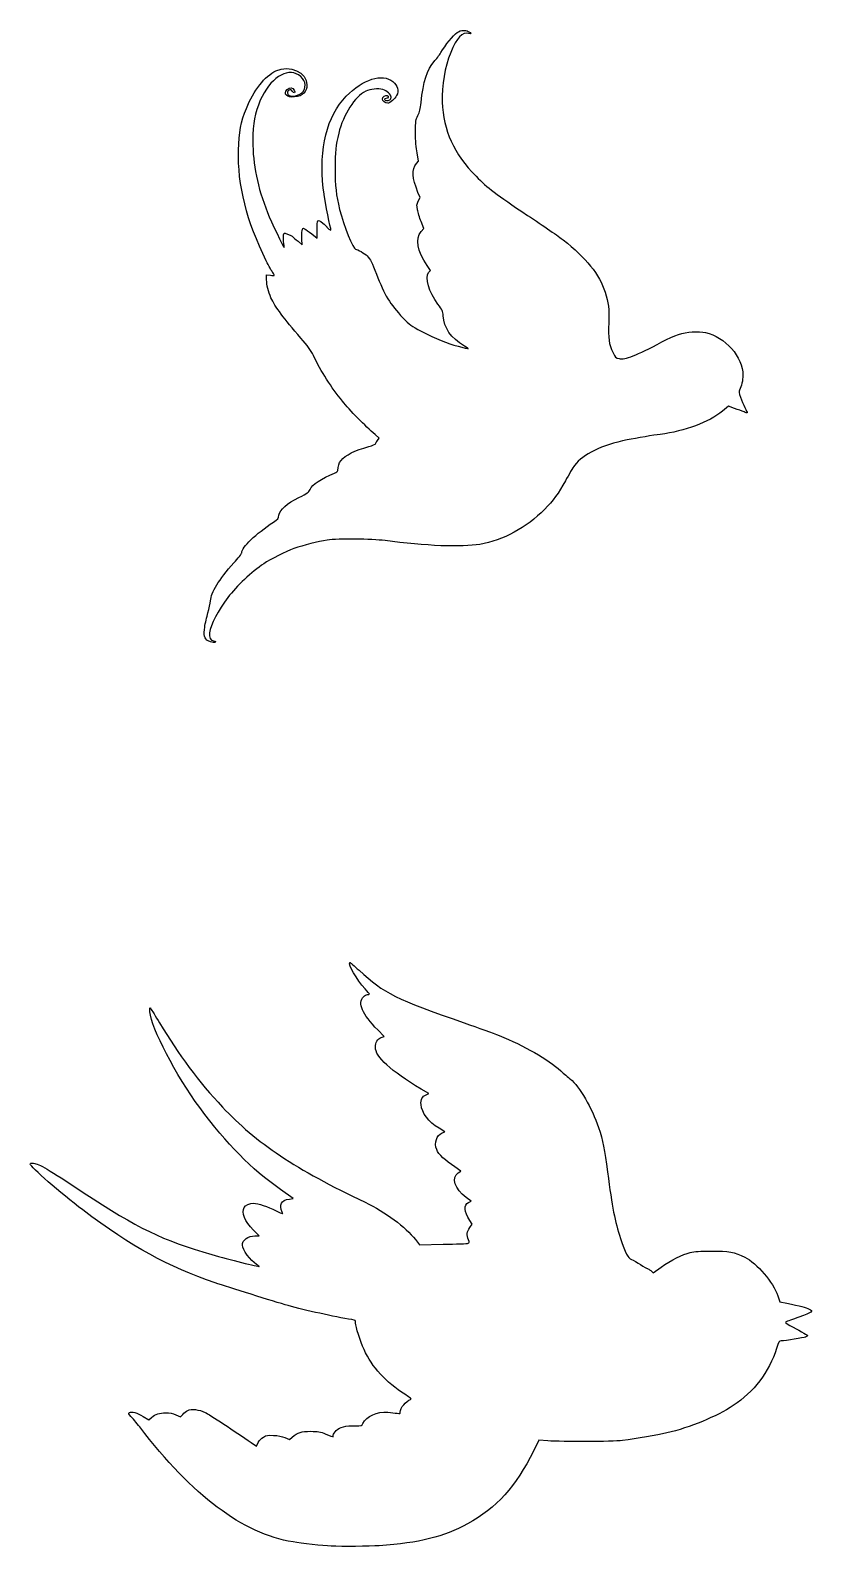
# Model space of a CAD drawing. Header units: centimetres. Extents: x -25.8 to 21.5, y -25 to 21.8.
# Drawn here: x -25.78 to -1.63, y -24.96 to 21.77 of the extents above; entities that cross this region are included whole.
import ezdxf

# ---------------------------------------------------------------- set-up
doc = ezdxf.new("R2010")
doc.units = ezdxf.units.CM
doc.header["$MEASUREMENT"] = 0
doc.layers.add('Layer 1', color=7, linetype='Continuous')

msp = doc.modelspace()

# ---------------------------------------------------------------- linework, layer by layer
at = {"layer": 'Layer 1'}
for points, knots in [([(-12.43235, 21.76417), (-12.49933, 21.76182), (-12.56789, 21.73881), (-12.62913, 21.69637), (-12.62913, 21.69637), (-12.73708, 21.62156), (-12.98903, 21.3106), (-13.12936, 21.07791), (-13.12936, 21.07791), (-13.17763, 20.99787), (-13.26889, 20.87545), (-13.33276, 20.80589), (-13.33276, 20.80589), (-13.54985, 20.56946), (-13.674, 20.17886), (-13.73625, 19.53754), (-13.73625, 19.53754), (-13.75537, 19.34059), (-13.77836, 19.24774), (-13.83464, 19.14066), (-13.83464, 19.14066), (-13.90535, 19.00613), (-13.90846, 18.98655), (-13.9074, 18.61728), (-13.9074, 18.61728), (-13.90669, 18.37196), (-13.88943, 18.1444), (-13.86027, 17.98641), (-13.86027, 17.98641), (-13.86027, 17.98641), (-13.81479, 17.73919), (-13.81479, 17.73919), (-13.81479, 17.73919), (-13.81479, 17.73919), (-13.88176, 17.66064), (-13.88176, 17.66064), (-13.88176, 17.66064), (-14.02739, 17.48757), (-14.01214, 17.21151), (-13.8338, 16.77263), (-13.8338, 16.77263), (-13.8338, 16.77263), (-13.76765, 16.60975), (-13.76765, 16.60975), (-13.76765, 16.60975), (-13.76765, 16.60975), (-13.82222, 16.49896), (-13.82222, 16.49896), (-13.82222, 16.49896), (-13.87051, 16.40136), (-13.8735, 16.372), (-13.84868, 16.23851), (-13.84868, 16.23851), (-13.83326, 16.15557), (-13.78236, 15.99022), (-13.73541, 15.8714), (-13.73541, 15.8714), (-13.73541, 15.8714), (-13.65025, 15.6556), (-13.65025, 15.6556), (-13.65025, 15.6556), (-13.65025, 15.6556), (-13.73128, 15.563), (-13.73128, 15.563), (-13.73128, 15.563), (-13.92184, 15.34597), (-13.85595, 14.96635), (-13.55021, 14.51542), (-13.55021, 14.51542), (-13.55021, 14.51542), (-13.45099, 14.36907), (-13.45099, 14.36907), (-13.45099, 14.36907), (-13.45099, 14.36907), (-13.50391, 14.30375), (-13.50391, 14.30375), (-13.50391, 14.30375), (-13.62831, 14.15013), (-13.49319, 13.68958), (-13.217, 13.32727), (-13.217, 13.32727), (-13.08048, 13.14818), (-13.06598, 13.11641), (-13.05494, 12.97008), (-13.05494, 12.97008), (-13.02573, 12.5829), (-12.82739, 12.29979), (-12.4001, 12.03329), (-12.4001, 12.03329), (-12.32734, 11.98791), (-12.27376, 11.95079), (-12.28104, 11.95061), (-12.28104, 11.95061), (-12.28832, 11.95042), (-12.42979, 11.98565), (-12.59523, 12.02916), (-12.59523, 12.02916), (-12.94158, 12.12024), (-13.26724, 12.25334), (-13.73625, 12.49631), (-13.73625, 12.49631), (-14.0349, 12.65103), (-14.08976, 12.69096), (-14.29849, 12.90807), (-14.29849, 12.90807), (-14.68875, 13.31398), (-14.87268, 13.61862), (-15.11374, 14.25579), (-15.11374, 14.25579), (-15.24757, 14.60954), (-15.29088, 14.69392), (-15.40147, 14.81638), (-15.40147, 14.81638), (-15.47137, 14.89378), (-15.69067, 15.01895), (-15.75618, 15.01895), (-15.75618, 15.01895), (-15.82849, 15.01895), (-16.11777, 15.74513), (-16.24649, 16.24926), (-16.24649, 16.24926), (-16.35596, 16.67799), (-16.38924, 16.96929), (-16.38953, 17.50603), (-16.38953, 17.50603), (-16.38981, 18.02466), (-16.36955, 18.21954), (-16.27626, 18.59661), (-16.27626, 18.59661), (-16.13408, 19.17125), (-15.77664, 19.72565), (-15.44448, 19.88645), (-15.44448, 19.88645), (-15.29142, 19.96054), (-15.06769, 19.98332), (-14.91366, 19.94019), (-14.91366, 19.94019), (-14.78662, 19.90462), (-14.66231, 19.78707), (-14.66231, 19.70289), (-14.66231, 19.70289), (-14.66231, 19.63822), (-14.72633, 19.58986), (-14.79791, 19.60036), (-14.79791, 19.60036), (-14.87626, 19.61186), (-14.89194, 19.66681), (-14.8161, 19.66403), (-14.8161, 19.66403), (-14.74863, 19.66156), (-14.71782, 19.73962), (-14.77724, 19.76242), (-14.77724, 19.76242), (-14.83001, 19.78267), (-14.92689, 19.70945), (-14.92689, 19.64915), (-14.92689, 19.64915), (-14.92689, 19.59282), (-14.83288, 19.51686), (-14.76318, 19.51686), (-14.76318, 19.51686), (-14.70372, 19.51686), (-14.53895, 19.66185), (-14.4895, 19.75747), (-14.4895, 19.75747), (-14.41451, 19.90248), (-14.45751, 20.05936), (-14.60774, 20.18576), (-14.60774, 20.18576), (-14.92528, 20.45295), (-15.53528, 20.26122), (-16.04476, 19.73349), (-16.04476, 19.73349), (-16.63869, 19.11829), (-16.88665, 18.12851), (-16.75417, 16.89749), (-16.75417, 16.89749), (-16.72895, 16.66309), (-16.58055, 15.8666), (-16.52349, 15.65726), (-16.52349, 15.65726), (-16.50653, 15.59503), (-16.50688, 15.59517), (-16.57641, 15.64072), (-16.57641, 15.64072), (-16.61494, 15.66597), (-16.64669, 15.69579), (-16.64669, 15.70769), (-16.64669, 15.70769), (-16.64669, 15.71959), (-16.70129, 15.77423), (-16.76741, 15.82841), (-16.76741, 15.82841), (-16.85358, 15.89902), (-16.89573, 15.91837), (-16.91624, 15.89786), (-16.91624, 15.89786), (-16.93276, 15.88134), (-16.94435, 15.7628), (-16.94435, 15.61674), (-16.94435, 15.61674), (-16.94435, 15.61674), (-16.94435, 15.36373), (-16.94435, 15.36373), (-16.94435, 15.36373), (-16.94435, 15.36373), (-17.10641, 15.49189), (-17.10641, 15.49189), (-17.10641, 15.49189), (-17.19554, 15.56236), (-17.29512, 15.63384), (-17.32717, 15.65064), (-17.32717, 15.65064), (-17.38085, 15.67877), (-17.38688, 15.67391), (-17.40241, 15.59111), (-17.40241, 15.59111), (-17.41169, 15.54166), (-17.4148, 15.42359), (-17.40985, 15.32901), (-17.40985, 15.32901), (-17.40985, 15.32901), (-17.40075, 15.15703), (-17.40075, 15.15703), (-17.40075, 15.15703), (-17.40075, 15.15703), (-17.52891, 15.26617), (-17.52891, 15.26617), (-17.52891, 15.26617), (-17.5994, 15.32638), (-17.68275, 15.395), (-17.71412, 15.41831), (-17.71412, 15.41831), (-17.77467, 15.46329), (-17.94543, 15.52848), (-17.96134, 15.51257), (-17.96134, 15.51257), (-17.98483, 15.48908), (-17.9895, 15.27949), (-17.96878, 15.18763), (-17.96878, 15.18763), (-17.95618, 15.13178), (-17.95062, 15.08259), (-17.95555, 15.07766), (-17.95555, 15.07766), (-17.97149, 15.06172), (-18.36027, 15.87058), (-18.46983, 16.14757), (-18.46983, 16.14757), (-18.78095, 16.9341), (-18.92352, 17.63175), (-18.92293, 18.36015), (-18.92293, 18.36015), (-18.92248, 18.91335), (-18.86837, 19.20951), (-18.69307, 19.60948), (-18.69307, 19.60948), (-18.39989, 20.2784), (-17.88043, 20.62411), (-17.5165, 20.39331), (-17.5165, 20.39331), (-17.31544, 20.2658), (-17.25411, 20.05533), (-17.3685, 19.88481), (-17.3685, 19.88481), (-17.48088, 19.71728), (-17.88249, 19.67935), (-17.85881, 19.83851), (-17.85881, 19.83851), (-17.85416, 19.86974), (-17.82949, 19.90846), (-17.80341, 19.9245), (-17.80341, 19.9245), (-17.76469, 19.94832), (-17.74668, 19.94099), (-17.70584, 19.88729), (-17.70584, 19.88729), (-17.64527, 19.80764), (-17.60517, 19.83487), (-17.64714, 19.92698), (-17.64714, 19.92698), (-17.68461, 20.00922), (-17.78847, 20.0155), (-17.86377, 19.94021), (-17.86377, 19.94021), (-17.99655, 19.80743), (-17.873, 19.684), (-17.63474, 19.71201), (-17.63474, 19.71201), (-17.38013, 19.74193), (-17.25523, 19.86441), (-17.25523, 20.08408), (-17.25523, 20.08408), (-17.25523, 20.47362), (-17.78851, 20.71174), (-18.21848, 20.51403), (-18.21848, 20.51403), (-18.54237, 20.3651), (-18.90519, 19.90233), (-19.12302, 19.36061), (-19.12302, 19.36061), (-19.28648, 18.9541), (-19.34994, 18.61765), (-19.36528, 18.0749), (-19.36528, 18.0749), (-19.39566, 16.99958), (-19.1124, 15.87367), (-18.50704, 14.66426), (-18.50704, 14.66426), (-18.4263, 14.50295), (-18.33757, 14.33908), (-18.31026, 14.30046), (-18.31026, 14.30046), (-18.28294, 14.26183), (-18.26065, 14.22466), (-18.26065, 14.21778), (-18.26065, 14.21778), (-18.26065, 14.2109), (-18.31423, 14.21123), (-18.37971, 14.21861), (-18.37971, 14.21861), (-18.37971, 14.21861), (-18.49877, 14.23184), (-18.49877, 14.23184), (-18.49877, 14.23184), (-18.49877, 14.23184), (-18.49877, 14.0764), (-18.49877, 14.0764), (-18.49877, 14.0764), (-18.49858, 13.92833), (-18.44181, 13.69642), (-18.364, 13.52408), (-18.364, 13.52408), (-18.23962, 13.2486), (-17.96322, 12.87603), (-17.44375, 12.28385), (-17.44375, 12.28385), (-17.23897, 12.05041), (-17.13979, 11.91089), (-17.0568, 11.74145), (-17.0568, 11.74145), (-16.81539, 11.24862), (-16.50782, 10.76565), (-16.16052, 10.3342), (-16.16052, 10.3342), (-15.95184, 10.07495), (-15.44516, 9.55824), (-15.15593, 9.30977), (-15.15593, 9.30977), (-15.15593, 9.30977), (-15.02777, 9.1998), (-15.02777, 9.1998), (-15.02777, 9.1998), (-15.02777, 9.1998), (-15.08317, 9.12952), (-15.08317, 9.12952), (-15.08317, 9.12952), (-15.11374, 9.09066), (-15.13846, 9.04488), (-15.13857, 9.02865), (-15.13857, 9.02865), (-15.13868, 9.01242), (-15.23095, 8.97413), (-15.34362, 8.94266), (-15.34362, 8.94266), (-15.78835, 8.81843), (-16.06713, 8.67644), (-16.20434, 8.50527), (-16.20434, 8.50527), (-16.27174, 8.4212), (-16.29351, 8.35198), (-16.30108, 8.19769), (-16.30108, 8.19769), (-16.30201, 8.17876), (-16.34738, 8.14502), (-16.40195, 8.12245), (-16.40195, 8.12245), (-16.80976, 7.9538), (-17.09356, 7.76493), (-17.16015, 7.61726), (-17.16015, 7.61726), (-17.20077, 7.52717), (-17.23799, 7.50032), (-17.50163, 7.37169), (-17.50163, 7.37169), (-17.87462, 7.18971), (-18.08956, 6.99824), (-18.11761, 6.82268), (-18.11761, 6.82268), (-18.13378, 6.72151), (-18.1512, 6.69853), (-18.2838, 6.61184), (-18.2838, 6.61184), (-18.83202, 6.25344), (-19.26573, 5.83728), (-19.26607, 5.66926), (-19.26607, 5.66926), (-19.26612, 5.64224), (-19.37384, 5.50086), (-19.50502, 5.35507), (-19.50502, 5.35507), (-19.97171, 4.83639), (-20.21075, 4.44946), (-20.22849, 4.18429), (-20.22849, 4.18429), (-20.23336, 4.11153), (-20.26842, 3.94752), (-20.30621, 3.81966), (-20.30621, 3.81966), (-20.34401, 3.6918), (-20.38865, 3.49288), (-20.40543, 3.37814), (-20.40543, 3.37814), (-20.44166, 3.13037), (-20.41448, 3.0161), (-20.30456, 2.94985), (-20.30456, 2.94985), (-20.22447, 2.90158), (-20.04639, 2.88439), (-20.07305, 2.92753), (-20.07305, 2.92753), (-20.08204, 2.94208), (-20.11211, 2.95399), (-20.14002, 2.95399), (-20.14002, 2.95399), (-20.2232, 2.95399), (-20.28125, 3.07046), (-20.26322, 3.20204), (-20.26322, 3.20204), (-20.2322, 3.42833), (-19.9756, 3.91669), (-19.69189, 4.29014), (-19.69189, 4.29014), (-19.42638, 4.63962), (-18.95776, 5.08078), (-18.58808, 5.32946), (-18.58808, 5.32946), (-18.37884, 5.47022), (-17.90465, 5.70749), (-17.65625, 5.79579), (-17.65625, 5.79579), (-17.36609, 5.89894), (-16.90204, 6.01626), (-16.63347, 6.05459), (-16.63347, 6.05459), (-16.28477, 6.10435), (-15.25952, 6.09675), (-14.84753, 6.04136), (-14.84753, 6.04136), (-13.60462, 5.87427), (-12.47526, 5.83021), (-11.92388, 5.92643), (-11.92388, 5.92643), (-11.20085, 6.0526), (-10.49966, 6.43123), (-9.92462, 7.00626), (-9.92462, 7.00626), (-9.68417, 7.24671), (-9.48646, 7.51847), (-9.28962, 7.88021), (-9.28962, 7.88021), (-9.18436, 8.07365), (-9.05514, 8.29021), (-9.00271, 8.36059), (-9.00271, 8.36059), (-8.7453, 8.70616), (-8.16486, 8.98694), (-7.38627, 9.14194), (-7.38627, 9.14194), (-7.07281, 9.20434), (-6.56579, 9.29042), (-6.36762, 9.31557), (-6.36762, 9.31557), (-5.5995, 9.41308), (-4.87456, 9.68363), (-4.44112, 10.03408), (-4.44112, 10.03408), (-4.44112, 10.03408), (-4.26004, 10.18043), (-4.26004, 10.18043), (-4.26004, 10.18043), (-4.26004, 10.18043), (-4.0707, 10.11511), (-4.0707, 10.11511), (-4.0707, 10.11511), (-3.96636, 10.07933), (-3.83588, 10.03117), (-3.78131, 10.00762), (-3.78131, 10.00762), (-3.72674, 9.98408), (-3.68209, 9.97079), (-3.68209, 9.97868), (-3.68209, 9.97868), (-3.68209, 9.98657), (-3.71609, 10.06161), (-3.75733, 10.14487), (-3.75733, 10.14487), (-3.79857, 10.22813), (-3.85933, 10.3695), (-3.8921, 10.45906), (-3.8921, 10.45906), (-3.94204, 10.59551), (-3.94584, 10.63132), (-3.91856, 10.6823), (-3.91856, 10.6823), (-3.86579, 10.78091), (-3.81485, 11.00153), (-3.81521, 11.12961), (-3.81521, 11.12961), (-3.8168, 11.70106), (-4.36451, 12.32725), (-4.97194, 12.45335), (-4.97194, 12.45335), (-5.06249, 12.47215), (-5.22597, 12.47977), (-5.37543, 12.47154), (-5.37543, 12.47154), (-5.68329, 12.45459), (-5.90091, 12.38309), (-6.31553, 12.16231), (-6.31553, 12.16231), (-7.10902, 11.73978), (-7.44384, 11.60922), (-7.63266, 11.64885), (-7.63266, 11.64885), (-7.73551, 11.67044), (-7.74935, 11.68425), (-7.82862, 11.84398), (-7.82862, 11.84398), (-7.94336, 12.07521), (-7.97347, 12.29139), (-7.95264, 12.75183), (-7.95264, 12.75183), (-7.93362, 13.17239), (-7.9572, 13.37656), (-8.06261, 13.69606), (-8.06261, 13.69606), (-8.24514, 14.24932), (-8.64645, 14.74908), (-9.35741, 15.30836), (-9.35741, 15.30836), (-9.47383, 15.39994), (-9.96794, 15.74038), (-10.45543, 16.0649), (-10.45543, 16.0649), (-11.43987, 16.72023), (-11.67505, 16.89852), (-12.04293, 17.27041), (-12.04293, 17.27041), (-12.729, 17.96394), (-13.05637, 18.68371), (-13.0839, 19.55658), (-13.0839, 19.55658), (-13.10007, 20.06941), (-13.00525, 20.6231), (-12.8218, 21.08372), (-12.8218, 21.08372), (-12.64104, 21.53758), (-12.4563, 21.73362), (-12.27444, 21.66498), (-12.27444, 21.66498), (-12.17933, 21.62908), (-12.18658, 21.68249), (-12.28354, 21.73195), (-12.28354, 21.73195), (-12.32943, 21.75536), (-12.38027, 21.76603), (-12.43237, 21.7642), (-12.43237, 21.7642), (-12.43237, 21.7642), (-12.43235, 21.76417), (-12.43235, 21.76417)], [0, 0, 0, 0, 0.00694444, 0.00694444, 0.00694444, 0.00694444, 0.01388889, 0.01388889, 0.01388889, 0.01388889, 0.02083333, 0.02083333, 0.02083333, 0.02083333, 0.02777778, 0.02777778, 0.02777778, 0.02777778, 0.03472222, 0.03472222, 0.03472222, 0.03472222, 0.04166667, 0.04166667, 0.04166667, 0.04166667, 0.04861111, 0.04861111, 0.04861111, 0.04861111, 0.05555556, 0.05555556, 0.05555556, 0.05555556, 0.0625, 0.0625, 0.0625, 0.0625, 0.06944444, 0.06944444, 0.06944444, 0.06944444, 0.07638889, 0.07638889, 0.07638889, 0.07638889, 0.08333333, 0.08333333, 0.08333333, 0.08333333, 0.09027778, 0.09027778, 0.09027778, 0.09027778, 0.09722222, 0.09722222, 0.09722222, 0.09722222, 0.10416667, 0.10416667, 0.10416667, 0.10416667, 0.11111111, 0.11111111, 0.11111111, 0.11111111, 0.11805556, 0.11805556, 0.11805556, 0.11805556, 0.125, 0.125, 0.125, 0.125, 0.13194444, 0.13194444, 0.13194444, 0.13194444, 0.13888889, 0.13888889, 0.13888889, 0.13888889, 0.14583333, 0.14583333, 0.14583333, 0.14583333, 0.15277778, 0.15277778, 0.15277778, 0.15277778, 0.15972222, 0.15972222, 0.15972222, 0.15972222, 0.16666667, 0.16666667, 0.16666667, 0.16666667, 0.17361111, 0.17361111, 0.17361111, 0.17361111, 0.18055556, 0.18055556, 0.18055556, 0.18055556, 0.1875, 0.1875, 0.1875, 0.1875, 0.19444444, 0.19444444, 0.19444444, 0.19444444, 0.20138889, 0.20138889, 0.20138889, 0.20138889, 0.20833333, 0.20833333, 0.20833333, 0.20833333, 0.21527778, 0.21527778, 0.21527778, 0.21527778, 0.22222222, 0.22222222, 0.22222222, 0.22222222, 0.22916667, 0.22916667, 0.22916667, 0.22916667, 0.23611111, 0.23611111, 0.23611111, 0.23611111, 0.24305556, 0.24305556, 0.24305556, 0.24305556, 0.25, 0.25, 0.25, 0.25, 0.25694444, 0.25694444, 0.25694444, 0.25694444, 0.26388889, 0.26388889, 0.26388889, 0.26388889, 0.27083333, 0.27083333, 0.27083333, 0.27083333, 0.27777778, 0.27777778, 0.27777778, 0.27777778, 0.28472222, 0.28472222, 0.28472222, 0.28472222, 0.29166667, 0.29166667, 0.29166667, 0.29166667, 0.29861111, 0.29861111, 0.29861111, 0.29861111, 0.30555556, 0.30555556, 0.30555556, 0.30555556, 0.3125, 0.3125, 0.3125, 0.3125, 0.31944444, 0.31944444, 0.31944444, 0.31944444, 0.32638889, 0.32638889, 0.32638889, 0.32638889, 0.33333333, 0.33333333, 0.33333333, 0.33333333, 0.34027778, 0.34027778, 0.34027778, 0.34027778, 0.34722222, 0.34722222, 0.34722222, 0.34722222, 0.35416667, 0.35416667, 0.35416667, 0.35416667, 0.36111111, 0.36111111, 0.36111111, 0.36111111, 0.36805556, 0.36805556, 0.36805556, 0.36805556, 0.375, 0.375, 0.375, 0.375, 0.38194444, 0.38194444, 0.38194444, 0.38194444, 0.38888889, 0.38888889, 0.38888889, 0.38888889, 0.39583333, 0.39583333, 0.39583333, 0.39583333, 0.40277778, 0.40277778, 0.40277778, 0.40277778, 0.40972222, 0.40972222, 0.40972222, 0.40972222, 0.41666667, 0.41666667, 0.41666667, 0.41666667, 0.42361111, 0.42361111, 0.42361111, 0.42361111, 0.43055556, 0.43055556, 0.43055556, 0.43055556, 0.4375, 0.4375, 0.4375, 0.4375, 0.44444444, 0.44444444, 0.44444444, 0.44444444, 0.45138889, 0.45138889, 0.45138889, 0.45138889, 0.45833333, 0.45833333, 0.45833333, 0.45833333, 0.46527778, 0.46527778, 0.46527778, 0.46527778, 0.47222222, 0.47222222, 0.47222222, 0.47222222, 0.47916667, 0.47916667, 0.47916667, 0.47916667, 0.48611111, 0.48611111, 0.48611111, 0.48611111, 0.49305556, 0.49305556, 0.49305556, 0.49305556, 0.5, 0.5, 0.5, 0.5, 0.50694444, 0.50694444, 0.50694444, 0.50694444, 0.51388889, 0.51388889, 0.51388889, 0.51388889, 0.52083333, 0.52083333, 0.52083333, 0.52083333, 0.52777778, 0.52777778, 0.52777778, 0.52777778, 0.53472222, 0.53472222, 0.53472222, 0.53472222, 0.54166667, 0.54166667, 0.54166667, 0.54166667, 0.54861111, 0.54861111, 0.54861111, 0.54861111, 0.55555556, 0.55555556, 0.55555556, 0.55555556, 0.5625, 0.5625, 0.5625, 0.5625, 0.56944444, 0.56944444, 0.56944444, 0.56944444, 0.57638889, 0.57638889, 0.57638889, 0.57638889, 0.58333333, 0.58333333, 0.58333333, 0.58333333, 0.59027778, 0.59027778, 0.59027778, 0.59027778, 0.59722222, 0.59722222, 0.59722222, 0.59722222, 0.60416667, 0.60416667, 0.60416667, 0.60416667, 0.61111111, 0.61111111, 0.61111111, 0.61111111, 0.61805556, 0.61805556, 0.61805556, 0.61805556, 0.625, 0.625, 0.625, 0.625, 0.63194444, 0.63194444, 0.63194444, 0.63194444, 0.63888889, 0.63888889, 0.63888889, 0.63888889, 0.64583333, 0.64583333, 0.64583333, 0.64583333, 0.65277778, 0.65277778, 0.65277778, 0.65277778, 0.65972222, 0.65972222, 0.65972222, 0.65972222, 0.66666667, 0.66666667, 0.66666667, 0.66666667, 0.67361111, 0.67361111, 0.67361111, 0.67361111, 0.68055556, 0.68055556, 0.68055556, 0.68055556, 0.6875, 0.6875, 0.6875, 0.6875, 0.69444444, 0.69444444, 0.69444444, 0.69444444, 0.70138889, 0.70138889, 0.70138889, 0.70138889, 0.70833333, 0.70833333, 0.70833333, 0.70833333, 0.71527778, 0.71527778, 0.71527778, 0.71527778, 0.72222222, 0.72222222, 0.72222222, 0.72222222, 0.72916667, 0.72916667, 0.72916667, 0.72916667, 0.73611111, 0.73611111, 0.73611111, 0.73611111, 0.74305556, 0.74305556, 0.74305556, 0.74305556, 0.75, 0.75, 0.75, 0.75, 0.75694444, 0.75694444, 0.75694444, 0.75694444, 0.76388889, 0.76388889, 0.76388889, 0.76388889, 0.77083333, 0.77083333, 0.77083333, 0.77083333, 0.77777778, 0.77777778, 0.77777778, 0.77777778, 0.78472222, 0.78472222, 0.78472222, 0.78472222, 0.79166667, 0.79166667, 0.79166667, 0.79166667, 0.79861111, 0.79861111, 0.79861111, 0.79861111, 0.80555556, 0.80555556, 0.80555556, 0.80555556, 0.8125, 0.8125, 0.8125, 0.8125, 0.81944444, 0.81944444, 0.81944444, 0.81944444, 0.82638889, 0.82638889, 0.82638889, 0.82638889, 0.83333333, 0.83333333, 0.83333333, 0.83333333, 0.84027778, 0.84027778, 0.84027778, 0.84027778, 0.84722222, 0.84722222, 0.84722222, 0.84722222, 0.85416667, 0.85416667, 0.85416667, 0.85416667, 0.86111111, 0.86111111, 0.86111111, 0.86111111, 0.86805556, 0.86805556, 0.86805556, 0.86805556, 0.875, 0.875, 0.875, 0.875, 0.88194444, 0.88194444, 0.88194444, 0.88194444, 0.88888889, 0.88888889, 0.88888889, 0.88888889, 0.89583333, 0.89583333, 0.89583333, 0.89583333, 0.90277778, 0.90277778, 0.90277778, 0.90277778, 0.90972222, 0.90972222, 0.90972222, 0.90972222, 0.91666667, 0.91666667, 0.91666667, 0.91666667, 0.92361111, 0.92361111, 0.92361111, 0.92361111, 0.93055556, 0.93055556, 0.93055556, 0.93055556, 0.9375, 0.9375, 0.9375, 0.9375, 0.94444444, 0.94444444, 0.94444444, 0.94444444, 0.95138889, 0.95138889, 0.95138889, 0.95138889, 0.95833333, 0.95833333, 0.95833333, 0.95833333, 0.96527778, 0.96527778, 0.96527778, 0.96527778, 0.97222222, 0.97222222, 0.97222222, 0.97222222, 0.97916667, 0.97916667, 0.97916667, 0.97916667, 0.98611111, 0.98611111, 0.98611111, 0.98611111, 1, 1, 1, 1]), ([(-15.93385, -6.95718), (-15.99498, -7.01831), (-15.72386, -7.48818), (-15.46256, -7.77408), (-15.46256, -7.77408), (-15.39034, -7.8531), (-15.3311, -7.92561), (-15.3311, -7.93448), (-15.3311, -7.93448), (-15.3311, -7.94335), (-15.35927, -7.95019), (-15.39311, -7.95019), (-15.39311, -7.95019), (-15.42695, -7.95019), (-15.48078, -7.97874), (-15.513, -8.01303), (-15.513, -8.01303), (-15.69832, -8.2103), (-15.55248, -8.54989), (-15.07313, -9.03912), (-15.07313, -9.03912), (-15.07313, -9.03912), (-14.87552, -9.24086), (-14.87552, -9.24086), (-14.87552, -9.24086), (-14.87552, -9.24086), (-14.96895, -9.27145), (-14.96895, -9.27145), (-14.96895, -9.27145), (-15.07542, -9.30659), (-15.14629, -9.42568), (-15.14589, -9.56828), (-15.14589, -9.56828), (-15.14506, -9.86542), (-14.67127, -10.29928), (-13.7345, -10.86061), (-13.7345, -10.86061), (-13.7345, -10.86061), (-13.50051, -11.00117), (-13.50051, -11.00117), (-13.50051, -11.00117), (-13.50051, -11.00117), (-13.58071, -11.03424), (-13.58071, -11.03424), (-13.58071, -11.03424), (-13.70233, -11.08538), (-13.75238, -11.18186), (-13.73781, -11.33355), (-13.73781, -11.33355), (-13.71168, -11.60545), (-13.51001, -11.87157), (-13.18053, -12.06859), (-13.18053, -12.06859), (-13.18053, -12.06859), (-13.00111, -12.17608), (-13.00111, -12.17608), (-13.00111, -12.17608), (-13.00111, -12.17608), (-13.08214, -12.20998), (-13.08214, -12.20998), (-13.08214, -12.20998), (-13.25921, -12.28332), (-13.33672, -12.51396), (-13.25577, -12.72592), (-13.25577, -12.72592), (-13.20278, -12.86467), (-12.98813, -13.06969), (-12.69849, -13.25922), (-12.69849, -13.25922), (-12.69849, -13.25922), (-12.50749, -13.3849), (-12.50749, -13.3849), (-12.50749, -13.3849), (-12.50749, -13.3849), (-12.58935, -13.43947), (-12.58935, -13.43947), (-12.58935, -13.43947), (-12.81364, -13.59062), (-12.7021, -13.93985), (-12.34626, -14.2018), (-12.34626, -14.2018), (-12.34626, -14.2018), (-12.1933, -14.31507), (-12.1933, -14.31507), (-12.1933, -14.31507), (-12.1933, -14.31507), (-12.27268, -14.35393), (-12.27268, -14.35393), (-12.27268, -14.35393), (-12.42463, -14.42838), (-12.41108, -14.64458), (-12.23795, -14.90542), (-12.23795, -14.90542), (-12.23795, -14.90542), (-12.16106, -15.022), (-12.16106, -15.022), (-12.16106, -15.022), (-12.16106, -15.022), (-12.23795, -15.12783), (-12.23795, -15.12783), (-12.23795, -15.12783), (-12.32442, -15.24719), (-12.33665, -15.36198), (-12.27764, -15.50321), (-12.27764, -15.50321), (-12.24396, -15.5838), (-12.24464, -15.59474), (-12.28425, -15.61152), (-12.28425, -15.61152), (-12.30852, -15.62181), (-12.65661, -15.63573), (-13.05816, -15.64294), (-13.05816, -15.64294), (-13.05816, -15.64294), (-13.78824, -15.65617), (-13.78824, -15.65617), (-13.78824, -15.65617), (-13.78824, -15.65617), (-13.91309, -15.49494), (-13.91309, -15.49494), (-13.91309, -15.49494), (-14.20993, -15.10917), (-14.83177, -14.64904), (-15.46256, -14.34979), (-15.46256, -14.34979), (-17.59174, -13.33969), (-18.82563, -12.51658), (-19.86126, -11.41374), (-19.86126, -11.41374), (-20.58725, -10.64063), (-21.21779, -9.79584), (-21.79603, -8.82248), (-21.79603, -8.82248), (-21.92105, -8.61202), (-22.04244, -8.41585), (-22.06557, -8.38675), (-22.06557, -8.38675), (-22.10505, -8.33708), (-22.10684, -8.34333), (-22.09534, -8.48101), (-22.09534, -8.48101), (-22.05358, -8.9809), (-21.29041, -10.44487), (-20.55828, -11.42946), (-20.55828, -11.42946), (-19.712, -12.56757), (-18.97988, -13.31097), (-18.06954, -13.95706), (-18.06954, -13.95706), (-18.06954, -13.95706), (-17.67928, -14.23405), (-17.67928, -14.23405), (-17.67928, -14.23405), (-17.67928, -14.23405), (-17.79752, -14.2481), (-17.79752, -14.2481), (-17.79752, -14.2481), (-18.04819, -14.27773), (-18.12909, -14.42751), (-18.01415, -14.64994), (-18.01415, -14.64994), (-17.97721, -14.72143), (-17.97802, -14.7215), (-18.20845, -14.60695), (-18.20845, -14.60695), (-18.47321, -14.47533), (-18.76141, -14.37958), (-18.89389, -14.37958), (-18.89389, -14.37958), (-19.01335, -14.37958), (-19.15668, -14.44104), (-19.19237, -14.50774), (-19.19237, -14.50774), (-19.2784, -14.66848), (-19.16947, -14.93502), (-18.9096, -15.20062), (-18.9096, -15.20062), (-18.9096, -15.20062), (-18.72935, -15.385), (-18.72935, -15.385), (-18.72935, -15.385), (-18.72935, -15.385), (-18.85668, -15.385), (-18.85668, -15.385), (-18.85668, -15.385), (-19.07374, -15.385), (-19.24815, -15.51342), (-19.24611, -15.67108), (-19.24611, -15.67108), (-19.24425, -15.81539), (-19.00216, -16.13983), (-18.80541, -16.26143), (-18.80541, -16.26143), (-18.7558, -16.29209), (-18.71877, -16.32113), (-18.72355, -16.32592), (-18.72355, -16.32592), (-18.73931, -16.34168), (-19.67365, -16.10674), (-20.1862, -15.95799), (-20.1862, -15.95799), (-21.73503, -15.50848), (-22.44778, -15.16374), (-24.14834, -14.04389), (-24.14834, -14.04389), (-25.25714, -13.31373), (-25.4936, -13.17541), (-25.68292, -13.14513), (-25.68292, -13.14513), (-25.76108, -13.13263), (-25.78214, -13.13838), (-25.78214, -13.16993), (-25.78214, -13.16993), (-25.78214, -13.2529), (-24.8424, -14.07316), (-24.16239, -14.5838), (-24.16239, -14.5838), (-22.63736, -15.72899), (-21.54851, -16.32869), (-20.08037, -16.83193), (-20.08037, -16.83193), (-19.69937, -16.96253), (-18.2662, -17.40829), (-17.83141, -17.53142), (-17.83141, -17.53142), (-17.30565, -17.68032), (-16.42187, -17.87512), (-15.86688, -17.96468), (-15.86688, -17.96468), (-15.76054, -17.98184), (-15.75443, -17.9874), (-15.75443, -18.07134), (-15.75443, -18.07134), (-15.75443, -18.17744), (-15.60861, -18.63361), (-15.49315, -18.88824), (-15.49315, -18.88824), (-15.2485, -19.42778), (-14.81803, -19.89921), (-14.23555, -20.2649), (-14.23555, -20.2649), (-14.04326, -20.38563), (-14.01527, -20.41133), (-14.06192, -20.42613), (-14.06192, -20.42613), (-14.19972, -20.46987), (-14.37859, -20.68735), (-14.37859, -20.81143), (-14.37859, -20.81143), (-14.37859, -20.8636), (-14.38808, -20.86711), (-14.47781, -20.85112), (-14.47781, -20.85112), (-14.53238, -20.84139), (-14.66145, -20.82671), (-14.76472, -20.81805), (-14.76472, -20.81805), (-15.08499, -20.79119), (-15.41685, -20.94117), (-15.52788, -21.16366), (-15.52788, -21.16366), (-15.56563, -21.2393), (-15.56932, -21.24053), (-15.76683, -21.23477), (-15.76683, -21.23477), (-16.06331, -21.22612), (-16.24096, -21.27068), (-16.35139, -21.38112), (-16.35139, -21.38112), (-16.40163, -21.43136), (-16.44234, -21.49554), (-16.44234, -21.52416), (-16.44234, -21.52416), (-16.44234, -21.55278), (-16.44581, -21.57625), (-16.44978, -21.57625), (-16.44978, -21.57625), (-16.45375, -21.57625), (-16.55198, -21.53821), (-16.66806, -21.49191), (-16.66806, -21.49191), (-16.85396, -21.41777), (-16.91045, -21.40751), (-17.14348, -21.40592), (-17.14348, -21.40592), (-17.42898, -21.40396), (-17.52459, -21.43524), (-17.70985, -21.59113), (-17.70985, -21.59113), (-17.70985, -21.59113), (-17.79336, -21.66141), (-17.79336, -21.66141), (-17.79336, -21.66141), (-17.79336, -21.66141), (-17.93144, -21.60105), (-17.93144, -21.60105), (-17.93144, -21.60105), (-18.02556, -21.56001), (-18.13703, -21.53764), (-18.28119, -21.53077), (-18.28119, -21.53077), (-18.4649, -21.52202), (-18.50684, -21.52916), (-18.59869, -21.58203), (-18.59869, -21.58203), (-18.66727, -21.6215), (-18.72346, -21.68247), (-18.75827, -21.75484), (-18.75827, -21.75484), (-18.75827, -21.75484), (-18.81201, -21.86646), (-18.81201, -21.86646), (-18.81201, -21.86646), (-18.81201, -21.86646), (-18.96993, -21.75567), (-18.96993, -21.75567), (-18.96993, -21.75567), (-19.46789, -21.40839), (-20.26708, -20.8858), (-20.39372, -20.82384), (-20.39372, -20.82384), (-20.57849, -20.73344), (-20.8184, -20.70592), (-20.92867, -20.76348), (-20.92867, -20.76348), (-20.9714, -20.78578), (-21.04017, -20.83975), (-21.08163, -20.88337), (-21.08163, -20.88337), (-21.08163, -20.88337), (-21.1577, -20.96275), (-21.1577, -20.96275), (-21.1577, -20.96275), (-21.1577, -20.96275), (-21.2933, -20.89991), (-21.2933, -20.89991), (-21.2933, -20.89991), (-21.39466, -20.85272), (-21.47569, -20.83651), (-21.60915, -20.83625), (-21.60915, -20.83625), (-21.80784, -20.83596), (-21.91677, -20.87113), (-22.04406, -20.97846), (-22.04406, -20.97846), (-22.04406, -20.97846), (-22.12922, -21.05039), (-22.12922, -21.05039), (-22.12922, -21.05039), (-22.12922, -21.05039), (-22.30368, -20.94456), (-22.30368, -20.94456), (-22.30368, -20.94456), (-22.48789, -20.83346), (-22.65443, -20.78855), (-22.72784, -20.82963), (-22.72784, -20.82963), (-22.76641, -20.85121), (-22.76094, -20.86598), (-22.68154, -20.94539), (-22.68154, -20.94539), (-22.63163, -20.9953), (-22.50875, -21.14232), (-22.40869, -21.27281), (-22.40869, -21.27281), (-20.77459, -23.4038), (-19.24681, -24.54911), (-17.68257, -24.81574), (-17.68257, -24.81574), (-17.4314, -24.85856), (-16.75842, -24.93268), (-16.50848, -24.94472), (-16.50848, -24.94472), (-16.17178, -24.96095), (-15.32991, -24.95374), (-15.02681, -24.93232), (-15.02681, -24.93232), (-13.777, -24.84399), (-13.04735, -24.6627), (-12.30326, -24.25515), (-12.30326, -24.25515), (-11.40989, -23.76584), (-10.81677, -23.11082), (-10.27258, -22.01363), (-10.27258, -22.01363), (-10.27258, -22.01363), (-10.10556, -21.67711), (-10.10556, -21.67711), (-10.10556, -21.67711), (-10.10556, -21.67711), (-9.82775, -21.69944), (-9.82775, -21.69944), (-9.82775, -21.69944), (-9.3912, -21.73443), (-7.84483, -21.72685), (-7.52587, -21.68786), (-7.52587, -21.68786), (-7.08161, -21.63355), (-6.46682, -21.52934), (-6.16492, -21.458), (-6.16492, -21.458), (-5.44653, -21.28825), (-4.63079, -20.95213), (-4.11192, -20.61216), (-4.11192, -20.61216), (-3.48015, -20.19822), (-3.01209, -19.58108), (-2.7766, -18.85103), (-2.7766, -18.85103), (-2.71191, -18.65047), (-2.69719, -18.62562), (-2.63769, -18.622), (-2.63769, -18.622), (-2.49326, -18.61322), (-1.95202, -18.52627), (-1.88197, -18.50046), (-1.88197, -18.50046), (-1.84114, -18.48542), (-1.81733, -18.46391), (-1.82905, -18.4525), (-1.82905, -18.4525), (-1.85333, -18.4289), (-2.11333, -18.27827), (-2.36483, -18.14161), (-2.36483, -18.14161), (-2.50422, -18.06587), (-2.52571, -18.04534), (-2.48389, -18.02999), (-2.48389, -18.02999), (-2.45582, -18.01969), (-2.27785, -17.95523), (-2.08867, -17.88695), (-2.08867, -17.88695), (-1.6651, -17.73407), (-1.63455, -17.70991), (-1.77448, -17.63973), (-1.77448, -17.63973), (-1.87563, -17.589), (-2.04146, -17.54573), (-2.46074, -17.45948), (-2.46074, -17.45948), (-2.46074, -17.45948), (-2.67489, -17.41566), (-2.67489, -17.41566), (-2.67489, -17.41566), (-2.67489, -17.41566), (-2.73856, -17.22714), (-2.73856, -17.22714), (-2.73856, -17.22714), (-2.87782, -16.81586), (-3.38363, -16.22657), (-3.75969, -16.03817), (-3.75969, -16.03817), (-4.07352, -15.88095), (-4.24796, -15.84937), (-4.78743, -15.85048), (-4.78743, -15.85048), (-5.14075, -15.85122), (-5.3101, -15.86318), (-5.44227, -15.89595), (-5.44227, -15.89595), (-5.67307, -15.95318), (-6.02753, -16.13256), (-6.33689, -16.34822), (-6.33689, -16.34822), (-6.33689, -16.34822), (-6.58328, -16.51937), (-6.58328, -16.51937), (-6.58328, -16.51937), (-6.58328, -16.51937), (-6.65935, -16.45488), (-6.65935, -16.45488), (-6.65935, -16.45488), (-6.70146, -16.41945), (-6.74724, -16.39039), (-6.76022, -16.39039), (-6.76022, -16.39039), (-6.7732, -16.39039), (-6.86775, -16.33597), (-6.97023, -16.26967), (-6.97023, -16.26967), (-7.07271, -16.20338), (-7.19852, -16.13182), (-7.25052, -16.11009), (-7.25052, -16.11009), (-7.36022, -16.06425), (-7.43356, -15.92387), (-7.58786, -15.46269), (-7.58786, -15.46269), (-7.76697, -14.92735), (-7.84689, -14.51657), (-7.98804, -13.41383), (-7.98804, -13.41383), (-8.07494, -12.73494), (-8.13547, -12.43705), (-8.26668, -12.04461), (-8.26668, -12.04461), (-8.46534, -11.45045), (-8.85979, -10.77116), (-9.13319, -10.55219), (-9.13319, -10.55219), (-9.20224, -10.49689), (-9.33618, -10.3821), (-9.43002, -10.29753), (-9.43002, -10.29753), (-9.82162, -9.94458), (-10.56368, -9.51995), (-11.33254, -9.2086), (-11.33254, -9.2086), (-11.4978, -9.14168), (-11.98, -8.96688), (-12.4041, -8.82), (-12.4041, -8.82), (-14.52246, -8.08629), (-14.86278, -7.9158), (-15.64773, -7.20025), (-15.64773, -7.20025), (-15.80009, -7.06136), (-15.9288, -6.95216), (-15.93381, -6.95716), (-15.93381, -6.95716), (-15.93381, -6.95716), (-15.93385, -6.95718), (-15.93385, -6.95718)], [0, 0, 0, 0, 0.00757576, 0.00757576, 0.00757576, 0.00757576, 0.01515152, 0.01515152, 0.01515152, 0.01515152, 0.02272727, 0.02272727, 0.02272727, 0.02272727, 0.03030303, 0.03030303, 0.03030303, 0.03030303, 0.03787879, 0.03787879, 0.03787879, 0.03787879, 0.04545455, 0.04545455, 0.04545455, 0.04545455, 0.0530303, 0.0530303, 0.0530303, 0.0530303, 0.06060606, 0.06060606, 0.06060606, 0.06060606, 0.06818182, 0.06818182, 0.06818182, 0.06818182, 0.07575758, 0.07575758, 0.07575758, 0.07575758, 0.08333333, 0.08333333, 0.08333333, 0.08333333, 0.09090909, 0.09090909, 0.09090909, 0.09090909, 0.09848485, 0.09848485, 0.09848485, 0.09848485, 0.10606061, 0.10606061, 0.10606061, 0.10606061, 0.11363636, 0.11363636, 0.11363636, 0.11363636, 0.12121212, 0.12121212, 0.12121212, 0.12121212, 0.12878788, 0.12878788, 0.12878788, 0.12878788, 0.13636364, 0.13636364, 0.13636364, 0.13636364, 0.14393939, 0.14393939, 0.14393939, 0.14393939, 0.15151515, 0.15151515, 0.15151515, 0.15151515, 0.15909091, 0.15909091, 0.15909091, 0.15909091, 0.16666667, 0.16666667, 0.16666667, 0.16666667, 0.17424242, 0.17424242, 0.17424242, 0.17424242, 0.18181818, 0.18181818, 0.18181818, 0.18181818, 0.18939394, 0.18939394, 0.18939394, 0.18939394, 0.1969697, 0.1969697, 0.1969697, 0.1969697, 0.20454545, 0.20454545, 0.20454545, 0.20454545, 0.21212121, 0.21212121, 0.21212121, 0.21212121, 0.21969697, 0.21969697, 0.21969697, 0.21969697, 0.22727273, 0.22727273, 0.22727273, 0.22727273, 0.23484848, 0.23484848, 0.23484848, 0.23484848, 0.24242424, 0.24242424, 0.24242424, 0.24242424, 0.25, 0.25, 0.25, 0.25, 0.25757576, 0.25757576, 0.25757576, 0.25757576, 0.26515152, 0.26515152, 0.26515152, 0.26515152, 0.27272727, 0.27272727, 0.27272727, 0.27272727, 0.28030303, 0.28030303, 0.28030303, 0.28030303, 0.28787879, 0.28787879, 0.28787879, 0.28787879, 0.29545455, 0.29545455, 0.29545455, 0.29545455, 0.3030303, 0.3030303, 0.3030303, 0.3030303, 0.31060606, 0.31060606, 0.31060606, 0.31060606, 0.31818182, 0.31818182, 0.31818182, 0.31818182, 0.32575758, 0.32575758, 0.32575758, 0.32575758, 0.33333333, 0.33333333, 0.33333333, 0.33333333, 0.34090909, 0.34090909, 0.34090909, 0.34090909, 0.34848485, 0.34848485, 0.34848485, 0.34848485, 0.35606061, 0.35606061, 0.35606061, 0.35606061, 0.36363636, 0.36363636, 0.36363636, 0.36363636, 0.37121212, 0.37121212, 0.37121212, 0.37121212, 0.37878788, 0.37878788, 0.37878788, 0.37878788, 0.38636364, 0.38636364, 0.38636364, 0.38636364, 0.39393939, 0.39393939, 0.39393939, 0.39393939, 0.40151515, 0.40151515, 0.40151515, 0.40151515, 0.40909091, 0.40909091, 0.40909091, 0.40909091, 0.41666667, 0.41666667, 0.41666667, 0.41666667, 0.42424242, 0.42424242, 0.42424242, 0.42424242, 0.43181818, 0.43181818, 0.43181818, 0.43181818, 0.43939394, 0.43939394, 0.43939394, 0.43939394, 0.4469697, 0.4469697, 0.4469697, 0.4469697, 0.45454545, 0.45454545, 0.45454545, 0.45454545, 0.46212121, 0.46212121, 0.46212121, 0.46212121, 0.46969697, 0.46969697, 0.46969697, 0.46969697, 0.47727273, 0.47727273, 0.47727273, 0.47727273, 0.48484848, 0.48484848, 0.48484848, 0.48484848, 0.49242424, 0.49242424, 0.49242424, 0.49242424, 0.5, 0.5, 0.5, 0.5, 0.50757576, 0.50757576, 0.50757576, 0.50757576, 0.51515152, 0.51515152, 0.51515152, 0.51515152, 0.52272727, 0.52272727, 0.52272727, 0.52272727, 0.53030303, 0.53030303, 0.53030303, 0.53030303, 0.53787879, 0.53787879, 0.53787879, 0.53787879, 0.54545455, 0.54545455, 0.54545455, 0.54545455, 0.5530303, 0.5530303, 0.5530303, 0.5530303, 0.56060606, 0.56060606, 0.56060606, 0.56060606, 0.56818182, 0.56818182, 0.56818182, 0.56818182, 0.57575758, 0.57575758, 0.57575758, 0.57575758, 0.58333333, 0.58333333, 0.58333333, 0.58333333, 0.59090909, 0.59090909, 0.59090909, 0.59090909, 0.59848485, 0.59848485, 0.59848485, 0.59848485, 0.60606061, 0.60606061, 0.60606061, 0.60606061, 0.61363636, 0.61363636, 0.61363636, 0.61363636, 0.62121212, 0.62121212, 0.62121212, 0.62121212, 0.62878788, 0.62878788, 0.62878788, 0.62878788, 0.63636364, 0.63636364, 0.63636364, 0.63636364, 0.64393939, 0.64393939, 0.64393939, 0.64393939, 0.65151515, 0.65151515, 0.65151515, 0.65151515, 0.65909091, 0.65909091, 0.65909091, 0.65909091, 0.66666667, 0.66666667, 0.66666667, 0.66666667, 0.67424242, 0.67424242, 0.67424242, 0.67424242, 0.68181818, 0.68181818, 0.68181818, 0.68181818, 0.68939394, 0.68939394, 0.68939394, 0.68939394, 0.6969697, 0.6969697, 0.6969697, 0.6969697, 0.70454545, 0.70454545, 0.70454545, 0.70454545, 0.71212121, 0.71212121, 0.71212121, 0.71212121, 0.71969697, 0.71969697, 0.71969697, 0.71969697, 0.72727273, 0.72727273, 0.72727273, 0.72727273, 0.73484848, 0.73484848, 0.73484848, 0.73484848, 0.74242424, 0.74242424, 0.74242424, 0.74242424, 0.75, 0.75, 0.75, 0.75, 0.75757576, 0.75757576, 0.75757576, 0.75757576, 0.76515152, 0.76515152, 0.76515152, 0.76515152, 0.77272727, 0.77272727, 0.77272727, 0.77272727, 0.78030303, 0.78030303, 0.78030303, 0.78030303, 0.78787879, 0.78787879, 0.78787879, 0.78787879, 0.79545455, 0.79545455, 0.79545455, 0.79545455, 0.8030303, 0.8030303, 0.8030303, 0.8030303, 0.81060606, 0.81060606, 0.81060606, 0.81060606, 0.81818182, 0.81818182, 0.81818182, 0.81818182, 0.82575758, 0.82575758, 0.82575758, 0.82575758, 0.83333333, 0.83333333, 0.83333333, 0.83333333, 0.84090909, 0.84090909, 0.84090909, 0.84090909, 0.84848485, 0.84848485, 0.84848485, 0.84848485, 0.85606061, 0.85606061, 0.85606061, 0.85606061, 0.86363636, 0.86363636, 0.86363636, 0.86363636, 0.87121212, 0.87121212, 0.87121212, 0.87121212, 0.87878788, 0.87878788, 0.87878788, 0.87878788, 0.88636364, 0.88636364, 0.88636364, 0.88636364, 0.89393939, 0.89393939, 0.89393939, 0.89393939, 0.90151515, 0.90151515, 0.90151515, 0.90151515, 0.90909091, 0.90909091, 0.90909091, 0.90909091, 0.91666667, 0.91666667, 0.91666667, 0.91666667, 0.92424242, 0.92424242, 0.92424242, 0.92424242, 0.93181818, 0.93181818, 0.93181818, 0.93181818, 0.93939394, 0.93939394, 0.93939394, 0.93939394, 0.9469697, 0.9469697, 0.9469697, 0.9469697, 0.95454545, 0.95454545, 0.95454545, 0.95454545, 0.96212121, 0.96212121, 0.96212121, 0.96212121, 0.96969697, 0.96969697, 0.96969697, 0.96969697, 0.97727273, 0.97727273, 0.97727273, 0.97727273, 0.98484848, 0.98484848, 0.98484848, 0.98484848, 1, 1, 1, 1])]:
    msp.add_open_spline(points, degree=3, knots=knots, dxfattribs=at)

doc.saveas('drawing.dxf')
